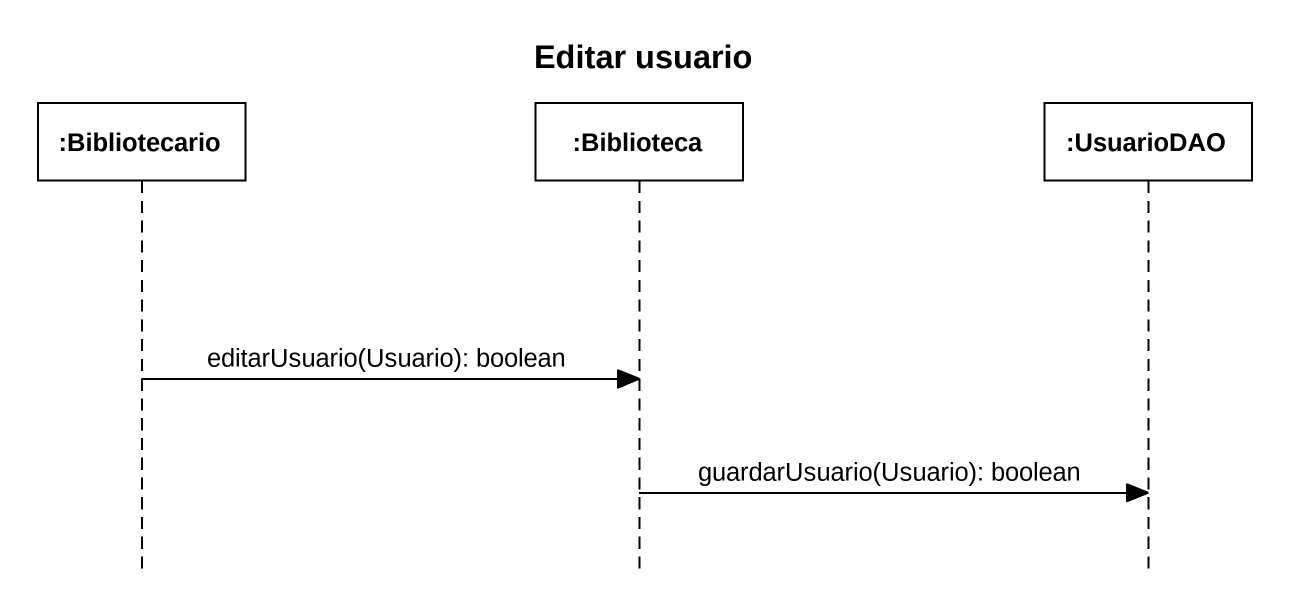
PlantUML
@startuml
title Editar usuario
hide footbox
participant ":Bibliotecario" as Bibliotecario
participant ":Biblioteca" as Biblioteca
participant ":UsuarioDAO" as UsuarioDAO

Bibliotecario -> Biblioteca : editarUsuario(Usuario): boolean
Biblioteca -> UsuarioDAO : guardarUsuario(Usuario): boolean
@enduml
